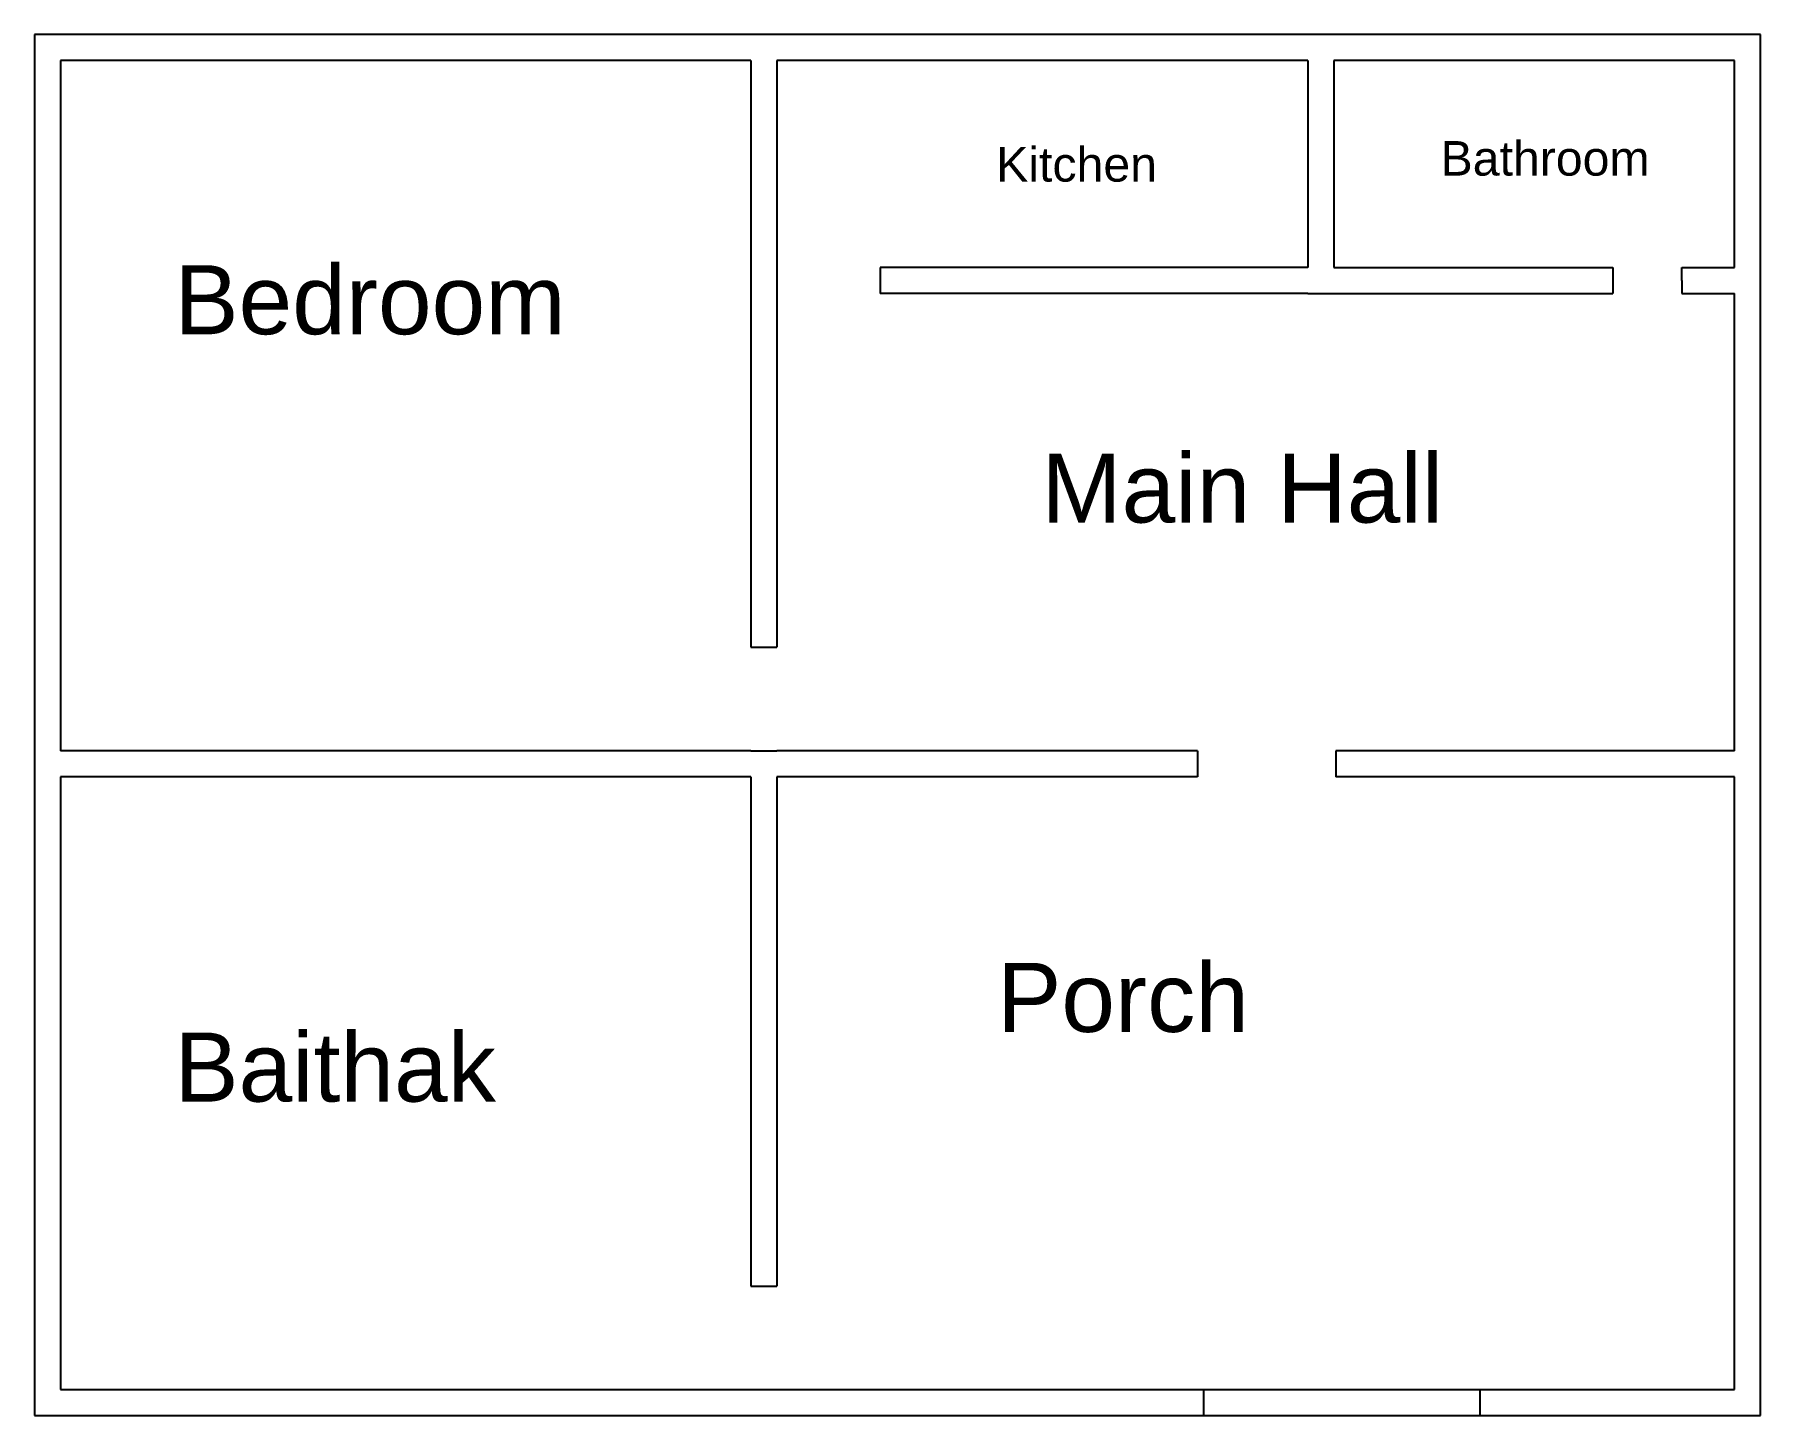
# Model space of a CAD drawing. Header units: feet. Extents: x 55 to 655, y 5 to 485.
import ezdxf

# ---------------------------------------------------------------- set-up
doc = ezdxf.new("R2010")
doc.units = ezdxf.units.FT
doc.header["$MEASUREMENT"] = 0
doc.layers.add('Text', color=5, linetype='Continuous')
doc.layers.add('Walls', color=6, linetype='Continuous')
doc.styles.get("Standard").update_dxf_attribs({"font": 'arial.ttf'})

msp = doc.modelspace()

# ---------------------------------------------------------------- linework, layer by layer
for p, q in [((655, 485), (55, 485)), ((55, 485), (55, 5)), ((655, 5), (655, 485)), ((55, 5), (655, 5))]:
    msp.add_line(p, q)
at = {"layer": 'Walls'}
for p, q in [((64, 476), (64, 236)), ((304, 476), (64, 476)), ((304, 476), (304, 272)), ((313, 476), (313, 272)), ((497.65, 476), (313, 476)), ((497.65, 476), (497.65, 404)), ((646, 476), (506.65, 476)), ((506.65, 476), (506.65, 404)), ((646, 404), (646, 476)), ((497.65, 404), (349, 404)), ((349, 404), (349, 395)), ((506.65, 404), (603.63, 404)), ((603.63, 404), (603.63, 395)), ((627.63, 399.5), (627.63, 404)), ((627.63, 404), (646, 404)), ((627.63, 399.5), (627.63, 395)), ((497.65, 395), (349, 395)), ((497.65, 395), (603.63, 395)), ((627.63, 395), (646, 395)), ((646, 236), (646, 395)), ((304, 272), (313, 272)), ((304, 236), (64, 236)), ((304, 236), (313, 236)), ((459.33, 236), (313, 236)), ((459.33, 236), (459.33, 227)), ((646, 236), (507.33, 236)), ((507.33, 236), (507.33, 227)), ((304, 227), (64, 227)), ((64, 227), (64, 14)), ((304, 227), (304, 50)), ((313, 227), (313, 50)), ((459.33, 227), (313, 227)), ((646, 227), (507.33, 227)), ((646, 14), (646, 227)), ((304, 50), (313, 50)), ((64, 14), (304, 14)), ((304, 14), (313, 14)), ((313, 14), (646, 14)), ((461.39, 14), (461.39, 5)), ((557.39, 14), (557.39, 5))]:
    msp.add_line(p, q, dxfattribs=at)

# ---------------------------------------------------------------- texts
at = {"layer": 'Text'}
for s, height, p in [('Kitchen', 12, (389.3, 433.87)), ('Bathroom', 12, (543.79, 435.96)), ('Bedroom', 24, (103.58, 380.82)), ('Main Hall', 24, (404.98, 315.36)), ('Porch', 24, (389.6, 138.32)), ('Baithak', 24, (103.58, 114.09))]:
    msp.add_text(s, height=height, dxfattribs=at).set_placement(p)

doc.saveas('drawing.dxf')
